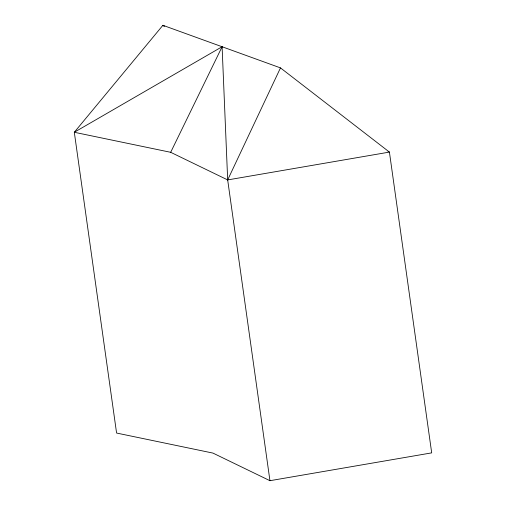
<?xml version="1.0" encoding="UTF-8"?>
<svg xmlns="http://www.w3.org/2000/svg" width="506" height="506" viewBox="0 0 506 506"><rect width="100%" height="100%" fill="white"/><g stroke="black" fill="none" stroke-linecap="round" stroke-linejoin="round"><path stroke-width="0.76" d="M269.945 480.7L227.675 179.921L280.482 67.893L162.9 25.3L74.306 132.268L116.582 433.047L212.95 453.085L269.945 480.7L431.694 452.876L389.418 152.091L280.482 67.893M170.68 152.306L222.102 46.742L74.306 132.268L170.68 152.306L227.675 179.921L389.418 152.091L388.045 151.319M164.279 26.072L162.9 25.3L164.134 26.293M222.102 46.742L227.675 179.921"/></g></svg>
